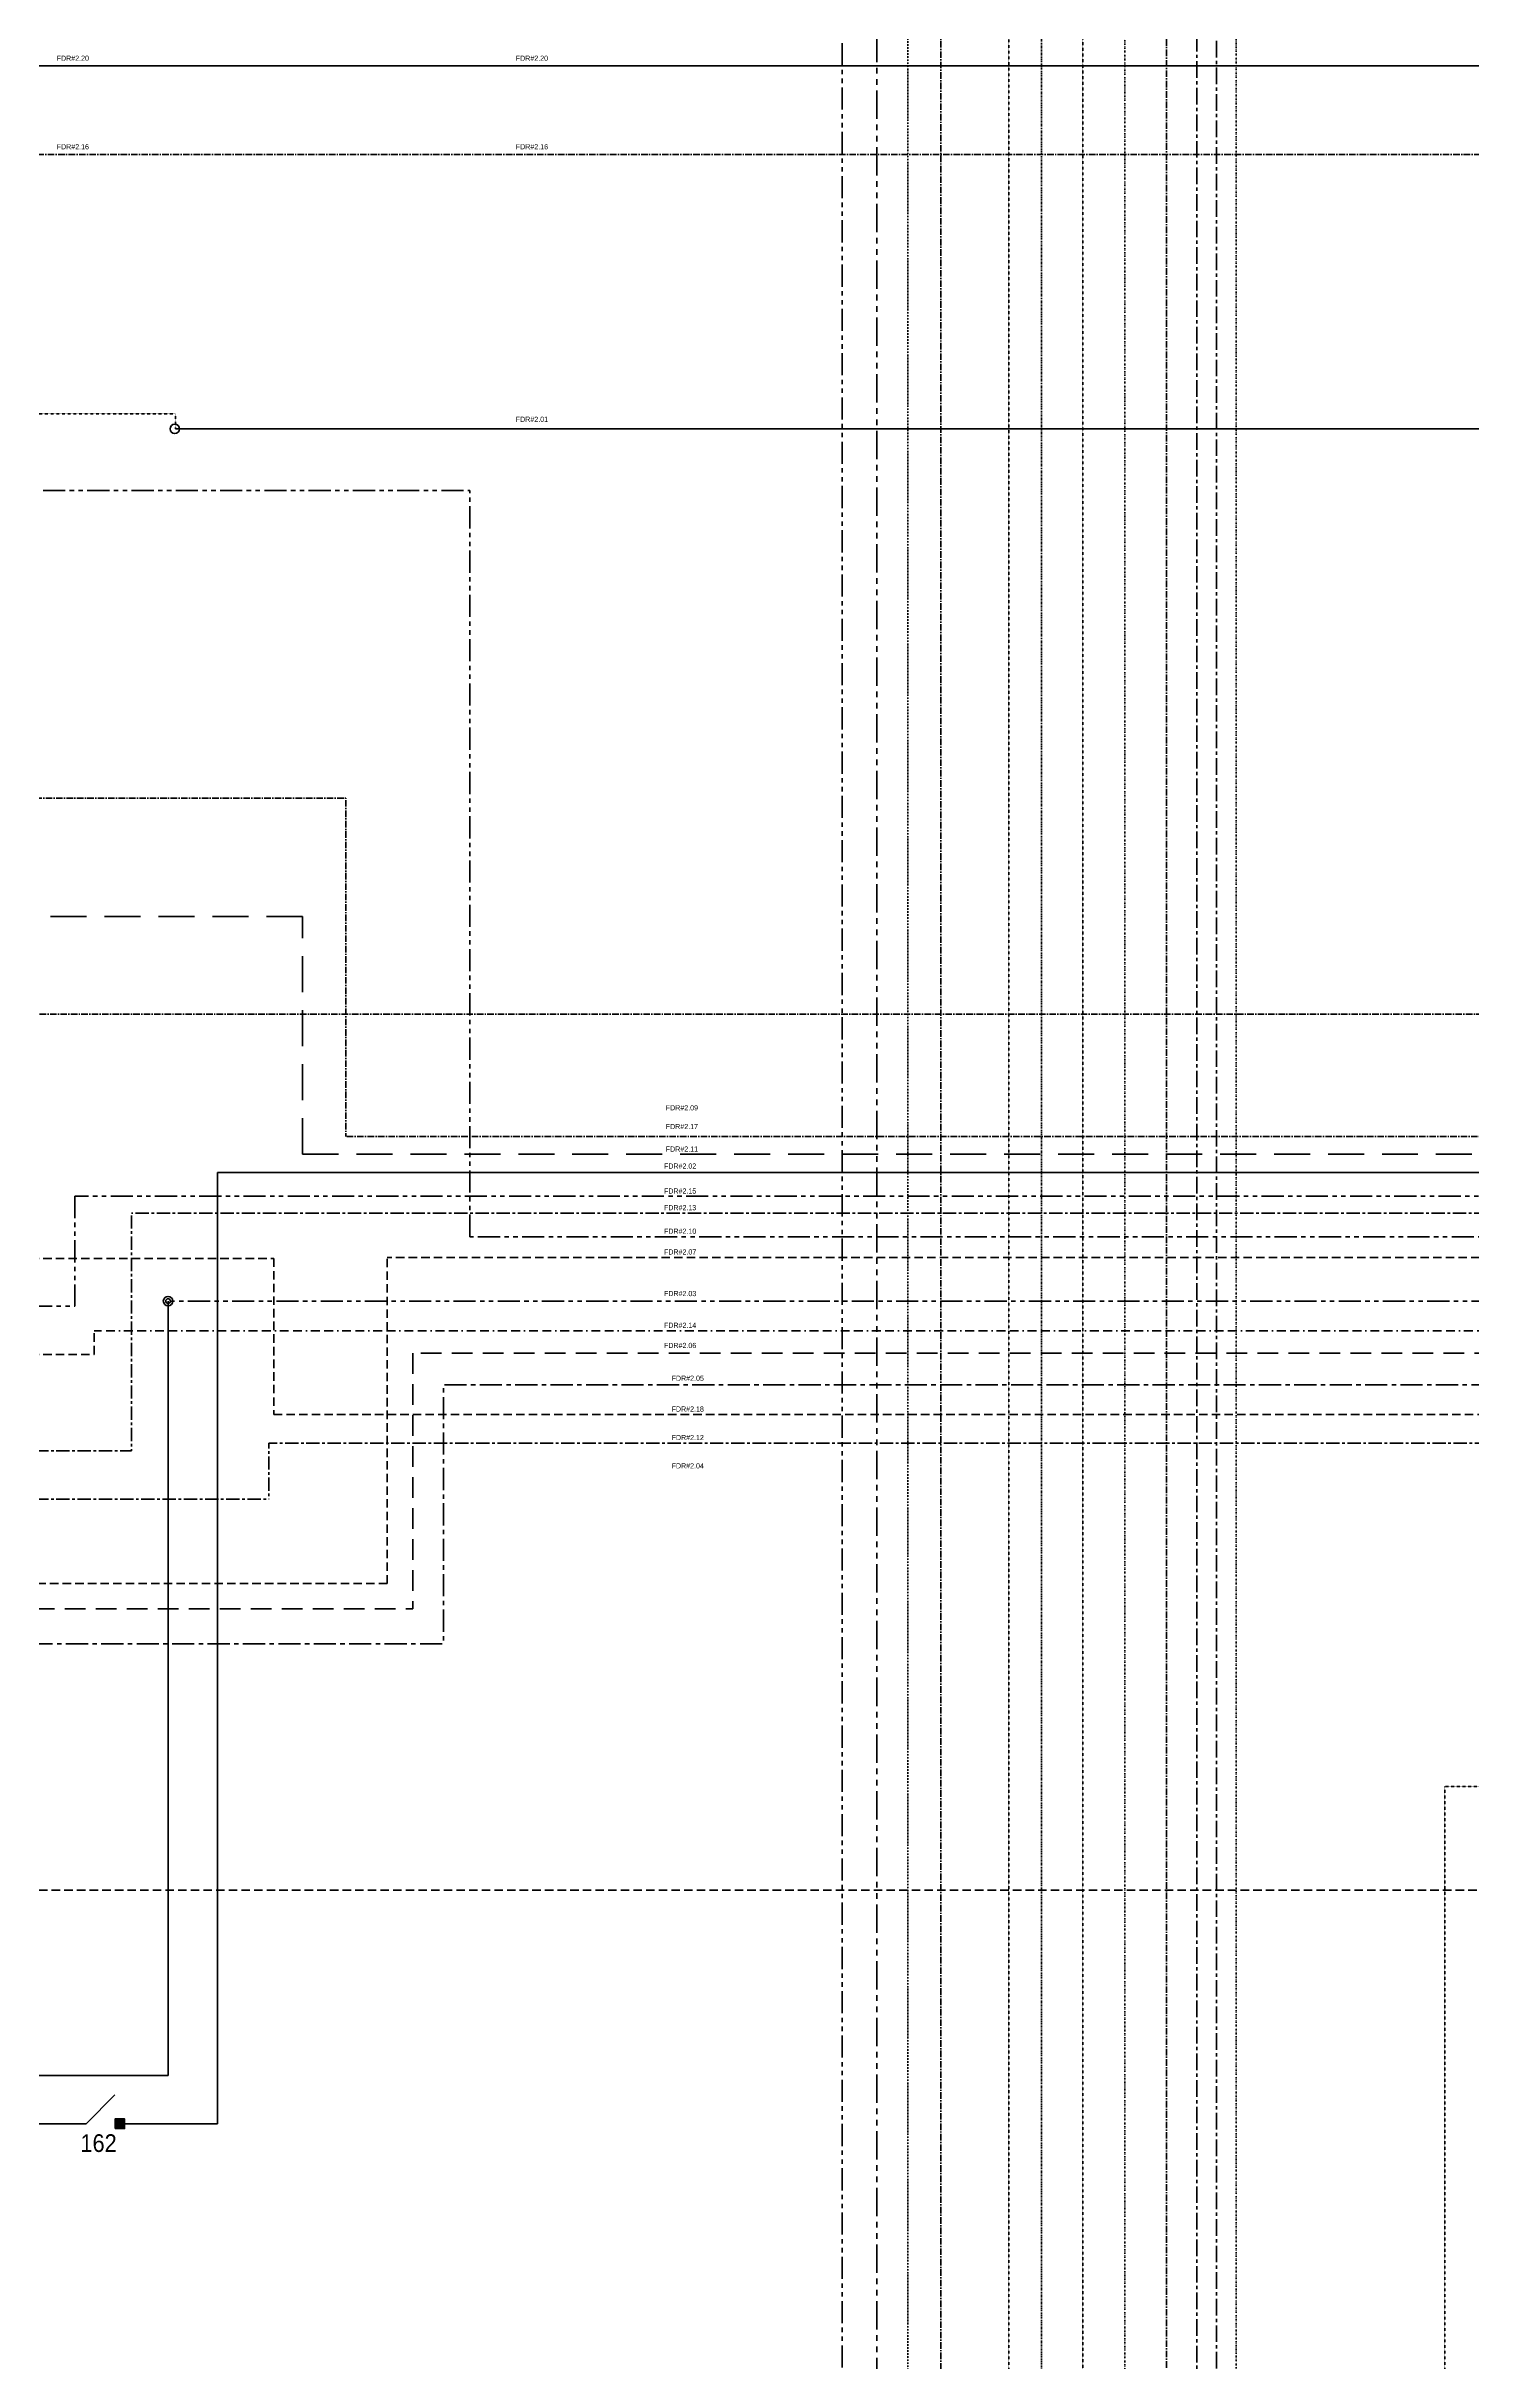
# Model space of a CAD drawing. Header units: metres. Extents: x 65984 to 144644, y -19036 to 23726.
# Drawn here: x 113841 to 114646, y 20840 to 22148 of the extents above; entities that cross this region are included whole.
import ezdxf
from ezdxf.enums import TextEntityAlignment as Align

# ---------------------------------------------------------------- set-up
doc = ezdxf.new("R2010")
doc.units = ezdxf.units.M
doc.header["$MEASUREMENT"] = 0
for name, pattern in [('( Border )', [1.75, 0.5, -0.25, 0.5, -0.25, 0, -0.25]), ('( Center )', [2, 1.25, -0.25, 0.25, -0.25]), ('( Phantom )', [2.5, 1.25, -0.25, 0.25, -0.25, 0.25, -0.25]), ('DGN Style 2', [0.023128, 0, -0.023128]), ('DGN Style 3', [0.013877, 0, -0.013877]), ('DGN Style 4', [1.6, 0.8, -0.4, 0, -0.4]), ('DGN Style 6', [1.9, 0.7, -0.4, 0, -0.4, 0, -0.4]), ('DGN Style 7', [2, 0.9, -0.4, 0.3, -0.4]), ('HIDDEN2', [2381.25, 1587.5, -793.75])]:
    doc.linetypes.add(name, pattern=pattern)
doc.layers.get('0').update_dxf_attribs({"color": 95, "lineweight": 40})
for name, color, linetype, lineweight in [('ABS', 7, 'Continuous', 40), ('ABS NUMBER', 112, 'Continuous', 30), ('d_switch', 95, 'Continuous', 40), ('d_ug cable', 95, 'Continuous', 40), ('d_ug main line', 95, 'Continuous', 40), ('FDR  1  16', 234, 'Continuous', 40), ('O H MAIN FEEDER', 4, 'Continuous', 100)]:
    doc.layers.add(name, color=color, linetype=linetype, lineweight=lineweight)
doc.styles.add('Style-Arial', font='arial.ttf')
doc.styles.add('Style-msdefault', font='msdefault.shx')

# ---------------------------------------------------------------- blocks, each defined once
blk = doc.blocks.new('ABS2_1_1')
at = {"color": 0, "linetype": 'ByBlock', "lineweight": -2, "ltscale": 500}
for q in [(-29900, 43500), (0, 0)]:
    blk.add_line((0, 13600), q, dxfattribs=at)
at = {"color": 0, "linetype": 'ByBlock', "lineweight": -2, "ltscale": 500, "flags": 128}
for points in [[(5000, 43600), (-5000, 43600), (-5000, 53600), (5000, 53600)], [(3791, 49653), (3791, 49653), (3791, 49653)]]:
    blk.add_lwpolyline(points, close=True, dxfattribs=at)
at = {"color": 0, "linetype": 'ByBlock', "lineweight": -2, "ltscale": 500}
for points in [[(5000, 43600), (-5000, 43600), (5000, 53600), (-5000, 53600)], [(3791, 49653), (3791, 49653), (3791, 49653)]]:
    blk.add_solid(points, dxfattribs=at)

msp = doc.modelspace()

# ---------------------------------------------------------------- linework, layer by layer
at = {"color": 7, "linetype": '( Phantom )', "lineweight": 106, "ltscale": 12.802868, "flags": 128}
msp.add_lwpolyline([(125652, 21392.2), (125652, 21375.1), (125221.9, 21375.1), (125221.9, 22454.8), (114309.9, 22454.8), (114309.9, 20185.2)], dxfattribs=at)
at = {"color": 7, "linetype": 'DGN Style 3', "lineweight": 140, "flags": 128}
msp.add_lwpolyline([(125438.9, 21093.7), (125438.9, 21073.4), (125198.6, 21073.4), (125198.6, 22425.7), (114384.5, 22425.7), (114384.5, 20185.2)], dxfattribs=at)
at = {"layer": 'd_ug cable', "color": 4, "linetype": '( Phantom )', "lineweight": 158, "ltscale": 10}
msp.add_line((115858.3, 21439.3), (113909.6, 21439.3), dxfattribs=at)
at = {"layer": 'd_ug cable', "color": 3, "linetype": 'DGN Style 3', "lineweight": 100, "flags": 128}
msp.add_lwpolyline([(122580.8, 22028.9), (122580.8, 22408.7), (114426.3, 22408.7), (114426.3, 20316.3), (114440.7, 20316.3), (114440.7, 20304.2)], dxfattribs=at)
at = {"layer": 'd_ug cable', "color": 34, "linetype": 'HIDDEN2', "lineweight": 158, "ltscale": 0.003}
msp.add_lwpolyline([(113510.5, 21463.4), (113969.3, 21463.4), (113969.3, 21375.2), (114084.8, 21375.2), (114084.8, 21375.2), (115537.6, 21375.2), (115537.6, 21202.3), (117066, 21202.3), (117066, 20844.7), (117152.3, 20844.7)], dxfattribs=at)
at = {"layer": 'd_ug cable', "color": 9, "linetype": 'HIDDEN2', "lineweight": 106, "ltscale": 0.003}
msp.add_lwpolyline([(114033.4, 21279.8), (114033.4, 21463.9)], dxfattribs=at)
at = {"layer": 'd_ug cable', "color": 9, "linetype": 'HIDDEN2', "lineweight": 158, "ltscale": 0.003}
msp.add_lwpolyline([(115614.7, 21463.9), (114033.4, 21463.9)], dxfattribs=at)
at = {"layer": 'd_ug cable', "color": 3, "linetype": 'HIDDEN2', "lineweight": 140, "ltscale": 0.003}
msp.add_lwpolyline([(113510.5, 21409.2), (113867.8, 21409.2), (113867.8, 21422.5)], dxfattribs=at)
at = {"layer": 'd_ug cable', "color": 3, "linetype": '( Border )', "lineweight": 140, "ltscale": 10, "flags": 128}
msp.add_lwpolyline([(115762.8, 21422.5), (113867.8, 21422.5)], dxfattribs=at)
at = {"layer": 'd_ug cable', "color": 121, "linetype": '( Center )', "lineweight": 158, "ltscale": 10, "flags": 128}
msp.add_lwpolyline([(113684.1, 21173.6), (113733.4, 21173.6), (113733.4, 21245.8), (114065.1, 21245.8), (114065.1, 21392), (115555.7, 21392), (115555.7, 21220)], dxfattribs=at)
at = {"layer": 'd_ug cable', "color": 121, "linetype": 'HIDDEN2', "lineweight": 158, "ltscale": 0.003}
msp.add_lwpolyline([(114033.4, 21279.8), (113323.7, 21279.8), (113323.7, 21091.6)], dxfattribs=at)
at = {"layer": 'd_ug cable', "color": 18, "linetype": 'DGN Style 3', "lineweight": 106, "flags": 128}
msp.add_lwpolyline([(117435, 20797.9), (117435, 20898), (115861.6, 20898), (115861.6, 21165.1), (114630.8, 21165.1), (114630.8, 20457), (114630.8, 20457), (114630.8, 20280.6)], dxfattribs=at)
at = {"layer": 'd_ug cable', "color": 6, "linetype": 'HIDDEN2', "lineweight": 158, "ltscale": 0.003}
msp.add_lwpolyline([(113686.7, 21124.2), (113686.7, 21106.7), (115454.6, 21106.7), (115454.6, 21144.1), (115454.6, 21144.1), (115454.6, 21144.1), (115718.5, 21144.1)], dxfattribs=at)
at = {"layer": 'd_ug main line', "color": 22, "linetype": '( Phantom )', "lineweight": 100, "ltscale": 10, "flags": 128}
msp.add_lwpolyline([(125479.8, 20968.6), (125479.8, 20987.3), (125233.2, 20987.3), (125233.2, 22464.4), (114290.4, 22464.4), (114290.4, 20185.2)], dxfattribs=at)
at = {"layer": 'd_ug main line', "color": 157, "linetype": 'DGN Style 4', "lineweight": 140, "flags": 128}
msp.add_lwpolyline([(125418, 21017.4), (125418, 21004.7), (125214.8, 21004.7), (125214.8, 22445.3), (114327.5, 22445.3), (114327.5, 20185.2)], dxfattribs=at)
at = {"layer": 'd_ug main line', "color": 174, "linetype": '( Center )', "lineweight": 140, "ltscale": 2.94, "flags": 128}
msp.add_lwpolyline([(125524.7, 21248.6), (125524.7, 21213.5), (125207, 21213.5), (125207, 22434.5), (114346, 22434.5), (114346, 20185.2)], dxfattribs=at)
at = {"layer": 'd_ug main line', "color": 200, "linetype": 'DGN Style 7', "lineweight": 80, "flags": 128}
msp.add_lwpolyline([(125307.5, 21308), (125307.5, 21295.5), (125190.6, 21295.5), (125190.6, 22416.2), (114403, 22416.2), (114403, 20185.2)], dxfattribs=at)
at = {"layer": 'd_ug main line', "color": 22, "linetype": 'DGN Style 6', "lineweight": 140, "flags": 128}
msp.add_lwpolyline([(125618.3, 21115.9), (125618.3, 21061.7), (125180.5, 21061.7), (125180.5, 22402.4), (114450, 22402.4), (114450, 20327), (114594.3, 20327), (114594.3, 20185)], dxfattribs=at)
at = {"layer": 'd_ug main line', "color": 6, "linetype": '( Center )', "lineweight": 140, "ltscale": 2.94, "flags": 128}
msp.add_lwpolyline([(122435.8, 22289.9), (122435.8, 22396.9), (114473.5, 22396.9), (114473.5, 20369.9), (114797.7, 20369.9), (114797.7, 20360.4)], dxfattribs=at)
at = {"layer": 'd_ug main line', "color": 234, "linetype": '( Center )', "lineweight": 158, "ltscale": 2.94, "flags": 128}
msp.add_lwpolyline([(115537.7, 21709.4), (115537.7, 22086.8), (113243.7, 22086.8), (113243.7, 22047.6)], dxfattribs=at)
at = {"layer": 'd_ug main line', "color": 40, "linetype": '( Phantom )', "lineweight": 158, "ltscale": 10, "flags": 128}
for points in [[(114080.1, 21475.6), (114080.1, 21897), (113223.1, 21897), (113223.1, 21601.1), (113245.1, 21601.1)], [(117018.5, 21529.2), (117018.5, 21475.6), (114080.1, 21475.6)]]:
    msp.add_lwpolyline(points, dxfattribs=at)
at = {"layer": 'd_ug main line', "color": 171, "linetype": '( Center )', "lineweight": 158, "ltscale": 2.94, "flags": 128}
for points in [[(113511.2, 21723.2), (114010, 21723.2), (114010, 21532.2)], [(115613.3, 21308.5), (115613.3, 21532.2), (114010, 21532.2)]]:
    msp.add_lwpolyline(points, dxfattribs=at)
at = {"layer": 'd_ug main line', "color": 95, "linetype": 'HIDDEN2', "lineweight": 158, "ltscale": 0.012803}
for points in [[(113985.5, 21522.2), (113985.5, 21656.4), (113510.5, 21656.4)], [(113985.5, 21522.2), (115597.4, 21522.2), (115597.4, 21191.8)]]:
    msp.add_lwpolyline(points, dxfattribs=at)
at = {"layer": 'd_ug main line', "color": 18, "linetype": '( Center )', "lineweight": 200, "ltscale": 2.94, "flags": 128}
msp.add_lwpolyline([(117508, 20864.2), (117516.7, 20864.2), (117516.7, 20905.5), (115577.6, 20905.5), (115577.6, 21183.1), (115577.6, 21183.1), (115577.6, 21601.3), (113510.5, 21601.3)], dxfattribs=at)
at = {"layer": 'd_ug main line', "color": 251, "linetype": '( Phantom )', "lineweight": 158, "ltscale": 10, "flags": 128}
for points in [[(113857, 21498.6), (113857, 21436.5), (113511.5, 21436.5)], [(115614.7, 21498.6), (113857, 21498.6)]]:
    msp.add_lwpolyline(points, dxfattribs=at)
at = {"layer": 'd_ug main line', "color": 1, "linetype": 'HIDDEN2', "lineweight": 140, "ltscale": 0.00735}
for points in [[(114047.9, 21409.8), (114047.9, 21265.6)], [(115639.3, 21409.8), (114047.9, 21409.8)], [(113263.2, 21265.6), (113361.3, 21265.6), (113361.3, 21265.6), (114047.9, 21265.6)]]:
    msp.add_lwpolyline(points, dxfattribs=at)
at = {"layer": 'FDR  1  16', "color": 9, "linetype": '( Center )', "lineweight": 158, "ltscale": 6}
msp.add_line((113510.5, 21327.4), (113966.6, 21327.4), dxfattribs=at)
at = {"layer": 'FDR  1  16', "color": 30, "linetype": '( Center )', "lineweight": 106, "ltscale": 7.500037, "flags": 128}
msp.add_lwpolyline([(114989.9, 20379.2), (114989.9, 20383.5), (114490.7, 20383.5), (114490.7, 22391.5), (122508.3, 22391.5), (122508.3, 22028.9)], dxfattribs=at)
at = {"layer": 'FDR  1  16', "color": 1, "linetype": '( Center )', "lineweight": 70, "ltscale": 7.500037, "flags": 128}
msp.add_lwpolyline([(115013, 20327.8), (115013, 20397.6), (114501.7, 20397.6), (114501.7, 22386.2), (125172.7, 22386.2), (125172.7, 21502.1), (125488.9, 21502.1)], dxfattribs=at)
at = {"layer": 'FDR  1  16', "color": 30, "linetype": 'DGN Style 6', "lineweight": 70, "flags": 128}
msp.add_lwpolyline([(125349.8, 21236.3), (125349.8, 21221.5), (125166.1, 21221.5), (125166.1, 22380.2), (114512.9, 22380.2), (114512.9, 20408.4), (115057.6, 20408.4), (115057.6, 20185)], dxfattribs=at)
at = {"layer": 'FDR  1  16', "color": 134, "linetype": '( Center )', "lineweight": 158, "ltscale": 6, "flags": 128}
for points in [[(113510.5, 21354.7), (113889, 21354.7), (113889, 21489)], [(115614.7, 21489), (113889, 21489)]]:
    msp.add_lwpolyline(points, dxfattribs=at)
at = {"layer": 'FDR  1  16', "color": 9, "linetype": '( Center )', "lineweight": 158, "ltscale": 6, "flags": 128}
msp.add_lwpolyline([(115509.1, 21192.9), (115509.1, 21359), (113966.6, 21359), (113966.6, 21327.4)], dxfattribs=at)
at = {"layer": 'O H MAIN FEEDER', "color": 140, "lineweight": 211, "ltscale": 30}
msp.add_line((115694.5, 22136.8), (113351.9, 22136.8), dxfattribs=at)
at = {"layer": 'O H MAIN FEEDER', "color": 191, "lineweight": 211, "ltscale": 0.00735}
msp.add_line((113913.9, 21931.8), (115768.4, 21931.8), dxfattribs=at)
at = {"layer": 'O H MAIN FEEDER', "color": 5, "lineweight": 211, "ltscale": 10}
for p, q in [((115645.6, 21511.9), (113937.6, 21511.9)), ((113937.6, 20974.7), (113937.6, 21511.9)), ((113884.4, 20974.7), (113937.6, 20974.7))]:
    msp.add_line(p, q, dxfattribs=at)
at = {"layer": 'O H MAIN FEEDER', "color": 191, "linetype": 'DGN Style 2', "lineweight": 211, "flags": 128}
for points in [[(113913.9, 21940.4), (113812.7, 21940.4)], [(113913.9, 21940.4), (113913.9, 21931.8)]]:
    msp.add_lwpolyline(points, dxfattribs=at)
at = {"layer": 'O H MAIN FEEDER', "color": 4, "lineweight": 211, "ltscale": 10, "flags": 128}
for points in [[(113909.6, 21207.7), (113909.6, 21439.3)], [(113909.6, 21001.9), (113909.6, 21207.7)], [(113823.4, 21001.9), (113909.6, 21001.9)]]:
    msp.add_lwpolyline(points, dxfattribs=at)
at = {"layer": 'O H MAIN FEEDER', "color": 5, "lineweight": 211, "ltscale": 10, "flags": 128}
msp.add_lwpolyline([(113783.1, 20974.7), (113856.8, 20974.7)], dxfattribs=at)
at = {"layer": 'O H MAIN FEEDER', "color": 191, "lineweight": 211, "ltscale": 0.488306}
msp.add_circle((113913.4, 21931.8), 2.66, dxfattribs=at)
at = {"layer": 'O H MAIN FEEDER', "lineweight": 211, "ltscale": 0.498271}
msp.add_circle((113909.6, 21439.3), 2.67, dxfattribs=at)
at = {"layer": 'O H MAIN FEEDER', "color": 4, "lineweight": 211, "ltscale": 0.498271}
msp.add_circle((113909.6, 21439.3), 1.34, dxfattribs=at)

# ---------------------------------------------------------------- block references
at = {"layer": 'ABS', "color": 7, "linetype": 'Continuous', "lineweight": 211, "ltscale": 0.812883, "xscale": 0.0005446322480400587, "yscale": 0.0005446322480400587, "zscale": 0.000360672857092237, "rotation": 269.9999999999997}
msp.add_blockref('ABS2_1_1', (113855.9, 20974.7), dxfattribs=at)

# ---------------------------------------------------------------- texts
at = {"layer": 'ABS NUMBER', "color": 7, "lineweight": 140, "style": 'Style-Arial', "width": 0.88}
msp.add_text('162', height=10, dxfattribs=at).set_placement((113860.1, 20968.8), align=Align.TOP_LEFT)
at = {"layer": 'd_switch', "color": 2, "linetype": 'Continuous', "lineweight": 30, "style": 'Style-msdefault', "width": 0.857143}
for s, p in [('FDR#2.20', (113846.7, 22142.6)), ('FDR#2.20', (114106, 22142.6)), ('FDR#2.16', (113846.7, 22092.6)), ('FDR#2.16', (114106, 22092.6)), ('FDR#2.01', (114106, 21938.7)), ('FDR#2.09', (114190.7, 21549.9)), ('FDR#2.17', (114190.7, 21539.3)), ('FDR#2.11', (114190.7, 21526.6)), ('FDR#2.02', (114189.7, 21517)), ('FDR#2.15', (114189.7, 21502.9)), ('FDR#2.13', (114189.7, 21493.5)), ('FDR#2.10', (114189.7, 21480.2)), ('FDR#2.07', (114189.7, 21468.5)), ('FDR#2.03', (114189.7, 21445)), ('FDR#2.14', (114189.7, 21427.1)), ('FDR#2.06', (114189.7, 21415.7)), ('FDR#2.05', (114194, 21397.2)), ('FDR#2.18', (114194, 21379.8)), ('FDR#2.12', (114194, 21363.7)), ('FDR#2.04', (114194, 21347.7))]:
    msp.add_text(s, height=2.92, dxfattribs=at).set_placement(p, align=Align.TOP_LEFT)

doc.saveas('drawing.dxf')
